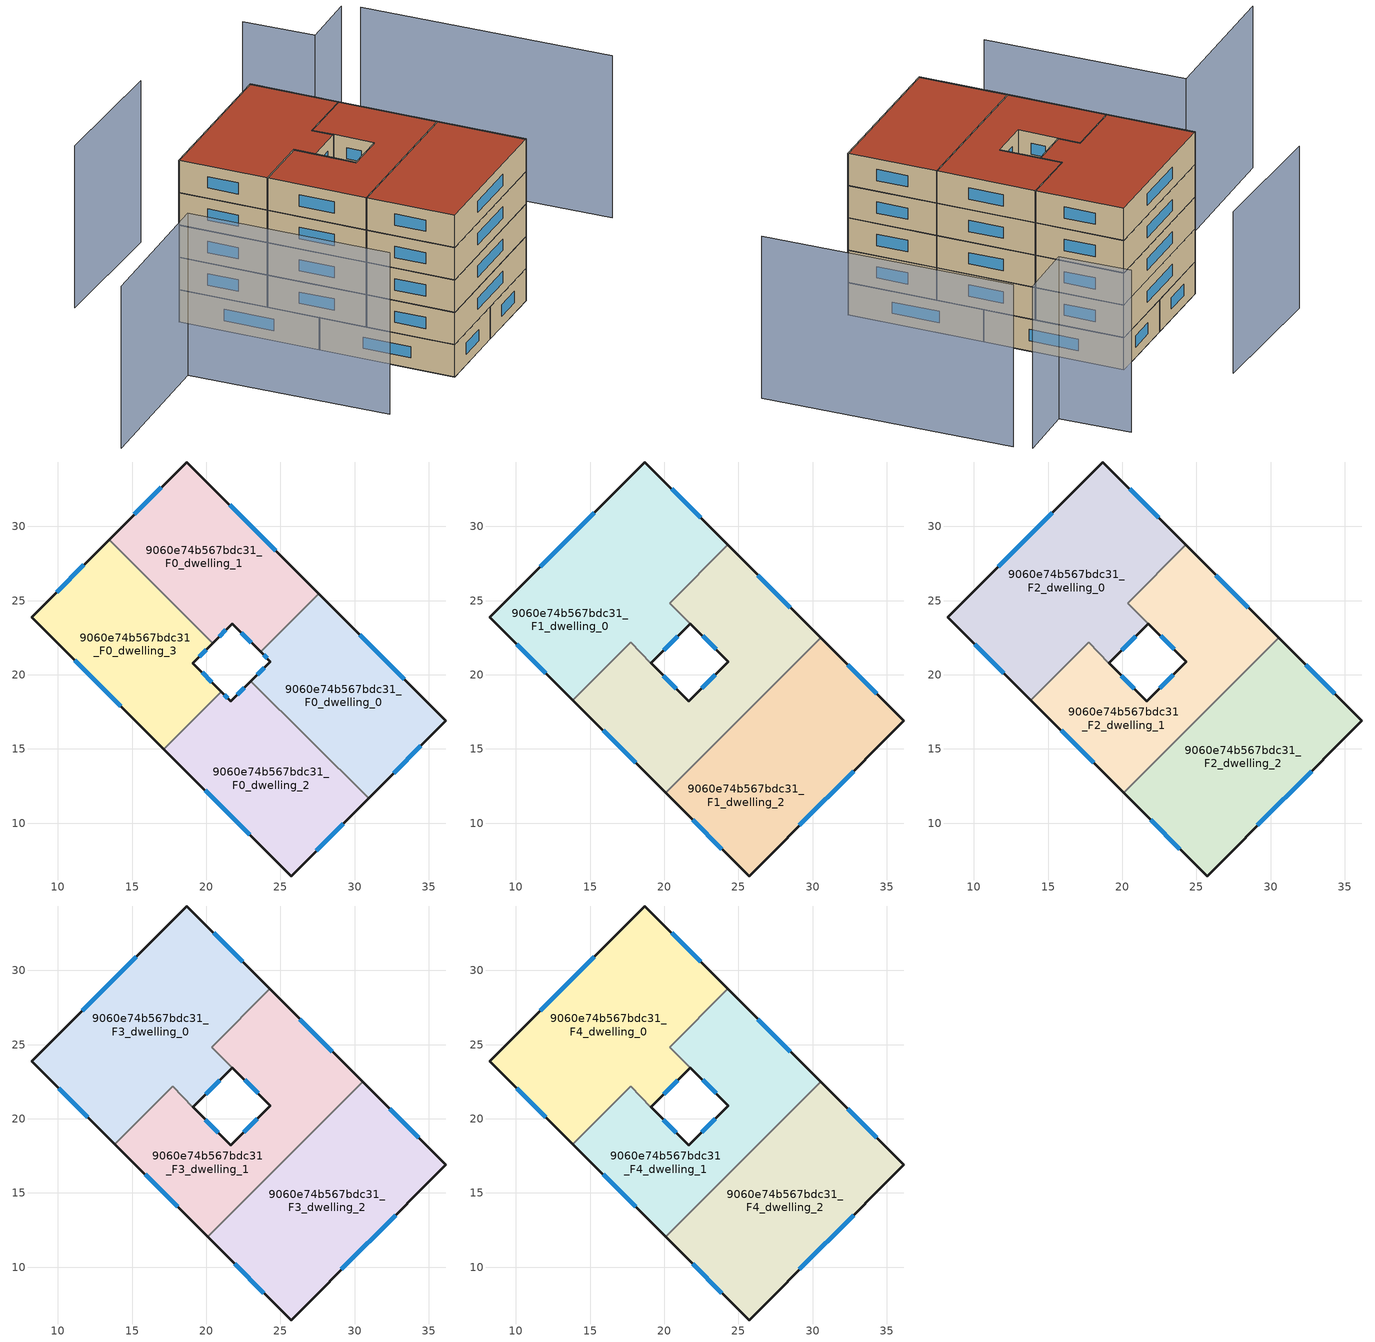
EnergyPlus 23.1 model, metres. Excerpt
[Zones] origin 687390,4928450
9060e74b567bdc31_F0_dwelling_0
 floor ground (EU_floor_Construction): 30.94,11.67 36.16,16.9 27.57,25.47 23.66,21.55 24.33,20.88 23.02,19.57 z0
 wall outside (EU_wall_Construction): 23.02,19.57 24.33,20.88 23.66,21.55 / 27.57,25.47 36.16,16.9 30.94,11.67 z0:3
 wall to 9060e74b567bdc31_F0_dwelling_1 (EU_wall_Construction): 23.66,21.55 27.57,25.47 z0:3
 wall to 9060e74b567bdc31_F0_dwelling_2 (EU_wall_Construction): 30.94,11.67 23.02,19.57 z0:3
 window (EU_Window_Construction): 23.44,20 23.9,20.46 / 24.11,21.1 23.88,21.33 / 30.36,22.69 33.36,19.69 / 34.46,15.2 32.64,13.37 z0.98:2.02
9060e74b567bdc31_F0_dwelling_1
 floor ground (EU_floor_Construction): 23.66,21.55 27.57,25.47 18.68,34.34 13.45,29.11 20.45,22.13 21.76,23.45 z0
 wall outside (EU_wall_Construction): 13.45,29.11 18.68,34.34 27.57,25.47 / 23.66,21.55 21.76,23.45 20.45,22.13 z0:3
 wall to 9060e74b567bdc31_F0_dwelling_3 (EU_wall_Construction): 20.45,22.13 13.45,29.11 z0:3
 window (EU_Window_Construction): 21.33,23.03 20.87,22.56 / 15.15,30.81 16.98,32.64 / 21.57,31.46 24.68,28.36 / 23.04,22.17 22.38,22.84 z0.98:2.02
9060e74b567bdc31_F0_dwelling_2
 floor ground (EU_floor_Construction): 25.72,6.43 30.94,11.67 23.02,19.57 21.65,18.2 20.99,18.87 17.13,14.99 z0
 wall outside (EU_wall_Construction): 30.94,11.67 25.72,6.43 17.13,14.99 / 20.99,18.87 21.65,18.2 23.02,19.57 z0:3
 wall to 9060e74b567bdc31_F0_dwelling_3 (EU_wall_Construction): 17.13,14.99 20.99,18.87 z0:3
 window (EU_Window_Construction): 29.24,9.97 27.41,8.14 / 22.92,9.22 19.92,12.21 / 21.21,18.65 21.43,18.42 / 22.09,18.65 22.57,19.13 z0.98:2.02
9060e74b567bdc31_F0_dwelling_3
 floor ground (EU_floor_Construction): 17.13,14.99 20.99,18.87 19.11,20.78 20.45,22.13 13.45,29.11 8.23,23.87 z0
 wall outside (EU_wall_Construction): 17.13,14.99 8.23,23.87 13.45,29.11 / 20.45,22.13 19.11,20.78 20.99,18.87 z0:3
 window (EU_Window_Construction): 14.24,17.88 11.12,20.99 / 9.93,25.58 11.75,27.41 / 20.01,21.7 19.54,21.22 / 19.72,20.16 20.38,19.49 z0.98:2.02
9060e74b567bdc31_F1_dwelling_0
 floor to 9060e74b567bdc31_F0_dwelling_1 (EU_floor_Construction): 21.76,23.45 20.38,24.83 24.28,28.75 18.68,34.34 13.45,29.11 20.45,22.14 z3
 floor to 9060e74b567bdc31_F0_dwelling_3 (EU_floor_Construction): 19.11,20.78 20.45,22.14 13.45,29.11 8.23,23.87 13.84,18.28 17.73,22.18 z3
 wall outside (EU_wall_Construction): 13.84,18.28 8.23,23.87 18.68,34.34 24.28,28.75 / 21.76,23.45 19.11,20.78 z3:6
 wall to 9060e74b567bdc31_F1_dwelling_1 (EU_wall_Construction): 24.28,28.75 20.38,24.83 21.76,23.45 / 19.11,20.78 17.73,22.18 13.84,18.28 z3:6
 window (EU_Window_Construction): 12.01,20.1 10.05,22.05 / 11.63,27.28 15.28,30.94 / 20.5,32.53 22.46,30.57 / 20.9,22.59 19.97,21.65 z3.98:5.02
9060e74b567bdc31_F1_dwelling_1
 floor to 9060e74b567bdc31_F0_dwelling_0 (EU_floor_Construction): 25.33,17.27 30.55,22.5 27.57,25.47 23.66,21.55 24.33,20.88 23.02,19.57 z3
 floor to 9060e74b567bdc31_F0_dwelling_1 (EU_floor_Construction): 23.66,21.55 27.57,25.47 24.28,28.75 20.38,24.83 z3
 floor to 9060e74b567bdc31_F0_dwelling_2 (EU_floor_Construction): 20.1,12.03 25.33,17.27 23.02,19.57 21.65,18.2 20.99,18.87 17.13,14.99 z3
 floor to 9060e74b567bdc31_F0_dwelling_3 (EU_floor_Construction): 17.13,14.99 20.99,18.87 17.73,22.18 13.84,18.28 z3
 wall outside (EU_wall_Construction): 24.28,28.75 30.55,22.5 / 20.1,12.03 13.84,18.28 / 19.11,20.78 21.65,18.2 24.33,20.88 21.76,23.45 z3:6
 wall to 9060e74b567bdc31_F1_dwelling_2 (EU_wall_Construction): 30.55,22.5 20.1,12.03 z3:6
 window (EU_Window_Construction): 22.52,19.08 23.45,20.01 / 26.32,26.72 28.51,24.53 / 18.07,14.06 15.88,16.25 / 23.49,21.72 22.59,22.62 / 19.93,19.95 20.82,19.04 z3.98:5.02
9060e74b567bdc31_F1_dwelling_2
 floor to 9060e74b567bdc31_F0_dwelling_0 (EU_floor_Construction): 30.94,11.67 36.16,16.9 30.55,22.5 25.33,17.27 z3
 floor to 9060e74b567bdc31_F0_dwelling_2 (EU_floor_Construction): 25.72,6.43 30.94,11.67 25.33,17.27 20.1,12.03 z3
 wall outside (EU_wall_Construction): 30.55,22.5 36.16,16.9 25.72,6.43 20.1,12.03 z3:6
 window (EU_Window_Construction): 32.37,20.68 34.33,18.72 / 32.76,13.5 29.11,9.84 / 23.89,8.25 21.93,10.21 z3.98:5.02
9060e74b567bdc31_F2_dwelling_0
 floor to 9060e74b567bdc31_F1_dwelling_0 (EU_floor_Construction): 19.11,20.78 21.76,23.45 20.38,24.83 24.28,28.75 18.68,34.34 8.23,23.87 13.84,18.28 17.73,22.18 z6
 wall outside (EU_wall_Construction): 13.84,18.28 8.23,23.87 18.68,34.34 24.28,28.75 / 21.76,23.45 19.11,20.78 z6:9
 wall to 9060e74b567bdc31_F2_dwelling_1 (EU_wall_Construction): 24.28,28.75 20.38,24.83 21.76,23.45 / 19.11,20.78 17.73,22.18 13.84,18.28 z6:9
 window (EU_Window_Construction): 12.01,20.1 10.05,22.05 / 11.63,27.28 15.28,30.94 / 20.5,32.53 22.46,30.57 / 20.9,22.59 19.97,21.65 z6.98:8.02
9060e74b567bdc31_F2_dwelling_1
 floor to 9060e74b567bdc31_F1_dwelling_1 (EU_floor_Construction): 20.1,12.03 30.55,22.5 24.28,28.75 20.38,24.83 24.33,20.88 21.65,18.2 17.73,22.18 13.84,18.28 z6
 wall outside (EU_wall_Construction): 24.28,28.75 30.55,22.5 / 20.1,12.03 13.84,18.28 / 19.11,20.78 21.65,18.2 24.33,20.88 21.76,23.45 z6:9
 wall to 9060e74b567bdc31_F2_dwelling_2 (EU_wall_Construction): 30.55,22.5 20.1,12.03 z6:9
 window (EU_Window_Construction): 22.52,19.08 23.45,20.01 / 26.32,26.72 28.51,24.53 / 18.07,14.06 15.88,16.25 / 23.49,21.72 22.59,22.62 / 19.93,19.95 20.82,19.04 z6.98:8.02
9060e74b567bdc31_F2_dwelling_2
 floor to 9060e74b567bdc31_F1_dwelling_2 (EU_floor_Construction): 25.72,6.43 36.16,16.9 30.55,22.5 20.1,12.03 z6
 wall outside (EU_wall_Construction): 30.55,22.5 36.16,16.9 25.72,6.43 20.1,12.03 z6:9
 window (EU_Window_Construction): 32.37,20.68 34.33,18.72 / 32.76,13.5 29.11,9.84 / 23.89,8.25 21.93,10.21 z6.98:8.02
9060e74b567bdc31_F3_dwelling_0
 floor to 9060e74b567bdc31_F2_dwelling_0 (EU_floor_Construction): 19.11,20.78 21.76,23.45 20.38,24.83 24.28,28.75 18.68,34.34 8.23,23.87 13.84,18.28 17.73,22.18 z9
 wall outside (EU_wall_Construction): 13.84,18.28 8.23,23.87 18.68,34.34 24.28,28.75 / 21.76,23.45 19.11,20.78 z9:12
 wall to 9060e74b567bdc31_F3_dwelling_1 (EU_wall_Construction): 24.28,28.75 20.38,24.83 21.76,23.45 / 19.11,20.78 17.73,22.18 13.84,18.28 z9:12
 window (EU_Window_Construction): 12.01,20.1 10.05,22.05 / 11.63,27.28 15.28,30.94 / 20.5,32.53 22.46,30.57 / 20.9,22.59 19.97,21.65 z9.98:11.02
9060e74b567bdc31_F3_dwelling_1
 floor to 9060e74b567bdc31_F2_dwelling_1 (EU_floor_Construction): 20.1,12.03 30.55,22.5 24.28,28.75 20.38,24.83 24.33,20.88 21.65,18.2 17.73,22.18 13.84,18.28 z9
 wall outside (EU_wall_Construction): 24.28,28.75 30.55,22.5 / 20.1,12.03 13.84,18.28 / 19.11,20.78 21.65,18.2 24.33,20.88 21.76,23.45 z9:12
 wall to 9060e74b567bdc31_F3_dwelling_2 (EU_wall_Construction): 30.55,22.5 20.1,12.03 z9:12
 window (EU_Window_Construction): 22.52,19.08 23.45,20.01 / 26.32,26.72 28.51,24.53 / 18.07,14.06 15.88,16.25 / 23.49,21.72 22.59,22.62 / 19.93,19.95 20.82,19.04 z9.98:11.02
9060e74b567bdc31_F3_dwelling_2
 floor to 9060e74b567bdc31_F2_dwelling_2 (EU_floor_Construction): 25.72,6.43 36.16,16.9 30.55,22.5 20.1,12.03 z9
 wall outside (EU_wall_Construction): 30.55,22.5 36.16,16.9 25.72,6.43 20.1,12.03 z9:12
 window (EU_Window_Construction): 32.37,20.68 34.33,18.72 / 32.76,13.5 29.11,9.84 / 23.89,8.25 21.93,10.21 z9.98:11.02
9060e74b567bdc31_F4_dwelling_0
 floor to 9060e74b567bdc31_F3_dwelling_0 (EU_floor_Construction): 19.11,20.78 21.76,23.45 20.38,24.83 24.28,28.75 18.68,34.34 8.23,23.87 13.84,18.28 17.73,22.18 z12
 wall outside (EU_wall_Construction): 13.84,18.28 8.23,23.87 18.68,34.34 24.28,28.75 / 21.76,23.45 19.11,20.78 z12:15
 wall to 9060e74b567bdc31_F4_dwelling_1 (EU_wall_Construction): 24.28,28.75 20.38,24.83 21.76,23.45 / 19.11,20.78 17.73,22.18 13.84,18.28 z12:15
 window (EU_Window_Construction): 12.01,20.1 10.05,22.05 / 11.63,27.28 15.28,30.94 / 20.5,32.53 22.46,30.57 / 20.9,22.59 19.97,21.65 z12.98:14.02
 roof outside (EU_roof_Construction): 24.28,28.75 20.38,24.83 21.76,23.45 19.11,20.78 17.73,22.18 13.84,18.28 8.23,23.87 18.68,34.34 z15
9060e74b567bdc31_F4_dwelling_1
 floor to 9060e74b567bdc31_F3_dwelling_1 (EU_floor_Construction): 20.1,12.03 30.55,22.5 24.28,28.75 20.38,24.83 24.33,20.88 21.65,18.2 17.73,22.18 13.84,18.28 z12
 wall outside (EU_wall_Construction): 24.28,28.75 30.55,22.5 / 20.1,12.03 13.84,18.28 / 19.11,20.78 21.65,18.2 24.33,20.88 21.76,23.45 z12:15
 wall to 9060e74b567bdc31_F4_dwelling_2 (EU_wall_Construction): 30.55,22.5 20.1,12.03 z12:15
 window (EU_Window_Construction): 22.52,19.08 23.45,20.01 / 26.32,26.72 28.51,24.53 / 18.07,14.06 15.88,16.25 / 23.49,21.72 22.59,22.62 / 19.93,19.95 20.82,19.04 z12.98:14.02
 roof outside (EU_roof_Construction): 30.55,22.5 20.1,12.03 13.84,18.28 17.73,22.18 21.65,18.2 24.33,20.88 20.38,24.83 24.28,28.75 z15
9060e74b567bdc31_F4_dwelling_2
 floor to 9060e74b567bdc31_F3_dwelling_2 (EU_floor_Construction): 25.72,6.43 36.16,16.9 30.55,22.5 20.1,12.03 z12
 wall outside (EU_wall_Construction): 30.55,22.5 36.16,16.9 25.72,6.43 20.1,12.03 z12:15
 window (EU_Window_Construction): 32.37,20.68 34.33,18.72 / 32.76,13.5 29.11,9.84 / 23.89,8.25 21.93,10.21 z12.98:14.02
 roof outside (EU_roof_Construction): 36.16,16.9 25.72,6.43 20.1,12.03 30.55,22.5 z15
shading: -4.37,4.83 5.46,14.86 / 5.46,14.86 18.32,2.27 / 10.53,38.19 1.23,29.41 / 48.18,28.05 32.13,43.63 / 30.74,44.44 26.82,40.37 / 26.82,40.37 22.18,44.83 z0:15
[Building]
EU S2 Campaign: North Axis=0; Terrain=City; Solar Distribution=FullExterior
[Site:Location]
Bologna: Latitude=44.5; Longitude=11.25; Time Zone=1; Elevation=37
[SizingPeriod:WeatherFileDays]
AnnualSizingPeriod: Begin Month=1; Begin Day of Month=1; End Month=12; End Day of Month=31; Day of Week for Start Day=Monday; Use Weather File Daylight Saving Period=No; Use Weather File Rain and Snow Indicators=No
[MATERIAL]
EU_InternalMass_Material: Roughness=MediumRough; Thickness=0.1; Conductivity=1; Density=1800; Specific Heat=900; Thermal Absorptance=0.9; Solar Absorptance=0.7; Visible Absorptance=0.7
[MATERIAL:NOMASS] Roughness=MediumRough; Thermal Absorptance=0.9; Solar Absorptance=0.7; Visible Absorptance=0.7
Name | Thermal Resistance
EU_wall_NoMass | 0.905828
EU_roof_NoMass | 0.37593
EU_floor_NoMass | 0.67114
[WINDOWMATERIAL:SIMPLEGLAZINGSYSTEM]
EU_Window_SimpleGlazing: UFactor=4.52486; Solar Heat Gain Coefficient=0.85; Visible Transmittance=0.85
[CONSTRUCTION]
EU_wall_Construction: EU_wall_NoMass
EU_roof_Construction: EU_roof_NoMass
EU_floor_Construction: EU_floor_NoMass
EU_InternalMass_Construction: EU_InternalMass_Material
EU_Window_Construction: EU_Window_SimpleGlazing
[ZONE] Type=1; Multiplier=1; Ceiling Height=autocalculate; Floor Area=autocalculate; Part of Total Floor Area=Yes
Name | Volume
9060e74b567bdc31_F0_dwelling_0 | 263.648
9060e74b567bdc31_F1_dwelling_0 | 373.563
9060e74b567bdc31_F2_dwelling_0; 9060e74b567bdc31_F3_dwelling_0; 9060e74b567bdc31_F4_dwelling_0 | 373.567
9060e74b567bdc31_F0_dwelling_1 | 263.641
9060e74b567bdc31_F1_dwelling_1 | 329.476
9060e74b567bdc31_F2_dwelling_1; 9060e74b567bdc31_F3_dwelling_1; 9060e74b567bdc31_F4_dwelling_1 | 329.492
9060e74b567bdc31_F0_dwelling_2 | 263.64
9060e74b567bdc31_F1_dwelling_2 | 351.514
9060e74b567bdc31_F2_dwelling_2; 9060e74b567bdc31_F3_dwelling_2; 9060e74b567bdc31_F4_dwelling_2 | 351.518
9060e74b567bdc31_F0_dwelling_3 | 263.639
[INTERNALMASS] Construction=EU_InternalMass_Construction
Name | Zone or ZoneList | Surface Area
9060e74b567bdc31_F0_dwelling_0_EU_InternalMass | 9060e74b567bdc31_F0_dwelling_0 | 87.8829
9060e74b567bdc31_F0_dwelling_1_EU_InternalMass | 9060e74b567bdc31_F0_dwelling_1 | 87.8807
9060e74b567bdc31_F0_dwelling_2_EU_InternalMass | 9060e74b567bdc31_F0_dwelling_2 | 87.88
9060e74b567bdc31_F0_dwelling_3_EU_InternalMass | 9060e74b567bdc31_F0_dwelling_3 | 87.8795
9060e74b567bdc31_F1_dwelling_0_EU_InternalMass | 9060e74b567bdc31_F1_dwelling_0 | 124.523
9060e74b567bdc31_F1_dwelling_1_EU_InternalMass | 9060e74b567bdc31_F1_dwelling_1 | 109.828
9060e74b567bdc31_F1_dwelling_2_EU_InternalMass | 9060e74b567bdc31_F1_dwelling_2 | 117.173
9060e74b567bdc31_F2_dwelling_0_EU_InternalMass | 9060e74b567bdc31_F2_dwelling_0 | 124.523
9060e74b567bdc31_F2_dwelling_1_EU_InternalMass | 9060e74b567bdc31_F2_dwelling_1 | 109.828
9060e74b567bdc31_F2_dwelling_2_EU_InternalMass | 9060e74b567bdc31_F2_dwelling_2 | 117.173
9060e74b567bdc31_F3_dwelling_0_EU_InternalMass | 9060e74b567bdc31_F3_dwelling_0 | 124.523
9060e74b567bdc31_F3_dwelling_1_EU_InternalMass | 9060e74b567bdc31_F3_dwelling_1 | 109.828
9060e74b567bdc31_F3_dwelling_2_EU_InternalMass | 9060e74b567bdc31_F3_dwelling_2 | 117.173
9060e74b567bdc31_F4_dwelling_0_EU_InternalMass | 9060e74b567bdc31_F4_dwelling_0 | 124.523
9060e74b567bdc31_F4_dwelling_1_EU_InternalMass | 9060e74b567bdc31_F4_dwelling_1 | 109.828
9060e74b567bdc31_F4_dwelling_2_EU_InternalMass | 9060e74b567bdc31_F4_dwelling_2 | 117.173
[OTHEREQUIPMENT] Fuel Type=Electricity; Design Level Calculation Method=Watts/Area; Power per Zone Floor Area=1; Fraction Latent=0; Fraction Radiant=0; Fraction Lost=0; Carbon Dioxide Generation Rate=0; EndUse Subcategory=EU_Step8_InternalGains
Name | Zone or ZoneList or Space or SpaceList | Schedule
EU_Step8_InternalGain_9060e74b567bdc31_F0_dwelling_0_f000 | 9060e74b567bdc31_F0_dwelling_0 | EU_Step8_GainSchedule_9060e74b567bdc31_F0_dwelling_0_f000
EU_Step8_InternalGain_9060e74b567bdc31_F0_dwelling_1_f000 | 9060e74b567bdc31_F0_dwelling_1 | EU_Step8_GainSchedule_9060e74b567bdc31_F0_dwelling_1_f000
EU_Step8_InternalGain_9060e74b567bdc31_F0_dwelling_2_f000 | 9060e74b567bdc31_F0_dwelling_2 | EU_Step8_GainSchedule_9060e74b567bdc31_F0_dwelling_2_f000
EU_Step8_InternalGain_9060e74b567bdc31_F0_dwelling_3_f000 | 9060e74b567bdc31_F0_dwelling_3 | EU_Step8_GainSchedule_9060e74b567bdc31_F0_dwelling_3_f000
EU_Step8_InternalGain_9060e74b567bdc31_F1_dwelling_0_f000 | 9060e74b567bdc31_F1_dwelling_0 | EU_Step8_GainSchedule_9060e74b567bdc31_F1_dwelling_0_f000
EU_Step8_InternalGain_9060e74b567bdc31_F1_dwelling_1_f000 | 9060e74b567bdc31_F1_dwelling_1 | EU_Step8_GainSchedule_9060e74b567bdc31_F1_dwelling_1_f000
EU_Step8_InternalGain_9060e74b567bdc31_F1_dwelling_2_f000 | 9060e74b567bdc31_F1_dwelling_2 | EU_Step8_GainSchedule_9060e74b567bdc31_F1_dwelling_2_f000
EU_Step8_InternalGain_9060e74b567bdc31_F2_dwelling_0_f000 | 9060e74b567bdc31_F2_dwelling_0 | EU_Step8_GainSchedule_9060e74b567bdc31_F2_dwelling_0_f000
EU_Step8_InternalGain_9060e74b567bdc31_F2_dwelling_1_f000 | 9060e74b567bdc31_F2_dwelling_1 | EU_Step8_GainSchedule_9060e74b567bdc31_F2_dwelling_1_f000
EU_Step8_InternalGain_9060e74b567bdc31_F2_dwelling_2_f000 | 9060e74b567bdc31_F2_dwelling_2 | EU_Step8_GainSchedule_9060e74b567bdc31_F2_dwelling_2_f000
EU_Step8_InternalGain_9060e74b567bdc31_F3_dwelling_0_f000 | 9060e74b567bdc31_F3_dwelling_0 | EU_Step8_GainSchedule_9060e74b567bdc31_F3_dwelling_0_f000
EU_Step8_InternalGain_9060e74b567bdc31_F3_dwelling_1_f000 | 9060e74b567bdc31_F3_dwelling_1 | EU_Step8_GainSchedule_9060e74b567bdc31_F3_dwelling_1_f000
EU_Step8_InternalGain_9060e74b567bdc31_F3_dwelling_2_f000 | 9060e74b567bdc31_F3_dwelling_2 | EU_Step8_GainSchedule_9060e74b567bdc31_F3_dwelling_2_f000
EU_Step8_InternalGain_9060e74b567bdc31_F4_dwelling_0_f000 | 9060e74b567bdc31_F4_dwelling_0 | EU_Step8_GainSchedule_9060e74b567bdc31_F4_dwelling_0_f000
EU_Step8_InternalGain_9060e74b567bdc31_F4_dwelling_1_f000 | 9060e74b567bdc31_F4_dwelling_1 | EU_Step8_GainSchedule_9060e74b567bdc31_F4_dwelling_1_f000
EU_Step8_InternalGain_9060e74b567bdc31_F4_dwelling_2_f000 | 9060e74b567bdc31_F4_dwelling_2 | EU_Step8_GainSchedule_9060e74b567bdc31_F4_dwelling_2_f000
[ZONEVENTILATION:DESIGNFLOWRATE] Schedule=EU_AlwaysOn; Design Flow Rate Calculation Method=AirChanges/Hour; Air Changes per Hour=0.73129; Ventilation Type=Natural; Fan Pressure Rise=0; Fan Total Efficiency=1; Constant Term Coefficient=1; Temperature Term Coefficient=0; Velocity Term Coefficient=0; Velocity Squared Term Coefficient=0; Minimum Indoor Temperature=-100; Maximum Indoor Temperature=100; Delta Temperature=-100; Minimum Outdoor Temperature=-100; Maximum Outdoor Temperature=100; Maximum Wind Speed=40
Name | Zone or ZoneList or Space or SpaceList
EU_ConstantAir_9060e74b567bdc31_F0_dwelling_0 | 9060e74b567bdc31_F0_dwelling_0
EU_ConstantAir_9060e74b567bdc31_F0_dwelling_1 | 9060e74b567bdc31_F0_dwelling_1
EU_ConstantAir_9060e74b567bdc31_F0_dwelling_2 | 9060e74b567bdc31_F0_dwelling_2
EU_ConstantAir_9060e74b567bdc31_F0_dwelling_3 | 9060e74b567bdc31_F0_dwelling_3
EU_ConstantAir_9060e74b567bdc31_F1_dwelling_0 | 9060e74b567bdc31_F1_dwelling_0
EU_ConstantAir_9060e74b567bdc31_F1_dwelling_1 | 9060e74b567bdc31_F1_dwelling_1
EU_ConstantAir_9060e74b567bdc31_F1_dwelling_2 | 9060e74b567bdc31_F1_dwelling_2
EU_ConstantAir_9060e74b567bdc31_F2_dwelling_0 | 9060e74b567bdc31_F2_dwelling_0
EU_ConstantAir_9060e74b567bdc31_F2_dwelling_1 | 9060e74b567bdc31_F2_dwelling_1
EU_ConstantAir_9060e74b567bdc31_F2_dwelling_2 | 9060e74b567bdc31_F2_dwelling_2
EU_ConstantAir_9060e74b567bdc31_F3_dwelling_0 | 9060e74b567bdc31_F3_dwelling_0
EU_ConstantAir_9060e74b567bdc31_F3_dwelling_1 | 9060e74b567bdc31_F3_dwelling_1
EU_ConstantAir_9060e74b567bdc31_F3_dwelling_2 | 9060e74b567bdc31_F3_dwelling_2
EU_ConstantAir_9060e74b567bdc31_F4_dwelling_0 | 9060e74b567bdc31_F4_dwelling_0
EU_ConstantAir_9060e74b567bdc31_F4_dwelling_1 | 9060e74b567bdc31_F4_dwelling_1
EU_ConstantAir_9060e74b567bdc31_F4_dwelling_2 | 9060e74b567bdc31_F4_dwelling_2
[HVACTEMPLATE:THERMOSTAT] Constant Heating Setpoint=20; Constant Cooling Setpoint=50
EU_HeatOnly_9060e74b567bdc31_F0_dwelling_0; EU_HeatOnly_9060e74b567bdc31_F0_dwelling_1; EU_HeatOnly_9060e74b567bdc31_F0_dwelling_2; EU_HeatOnly_9060e74b567bdc31_F0_dwelling_3; EU_HeatOnly_9060e74b567bdc31_F1_dwelling_0; EU_HeatOnly_9060e74b567bdc31_F1_dwelling_1; EU_HeatOnly_9060e74b567bdc31_F1_dwelling_2; EU_HeatOnly_9060e74b567bdc31_F2_dwelling_0; EU_HeatOnly_9060e74b567bdc31_F2_dwelling_1; EU_HeatOnly_9060e74b567bdc31_F2_dwelling_2; EU_HeatOnly_9060e74b567bdc31_F3_dwelling_0; EU_HeatOnly_9060e74b567bdc31_F3_dwelling_1; EU_HeatOnly_9060e74b567bdc31_F3_dwelling_2; EU_HeatOnly_9060e74b567bdc31_F4_dwelling_0; EU_HeatOnly_9060e74b567bdc31_F4_dwelling_1; EU_HeatOnly_9060e74b567bdc31_F4_dwelling_2
[HVACTEMPLATE:ZONE:IDEALLOADSAIRSYSTEM] System Availability Schedule=EU_AlwaysOn; Maximum Heating Supply Air Temperature=50; Minimum Cooling Supply Air Temperature=13; Maximum Heating Supply Air Humidity Ratio=0.0156; Minimum Cooling Supply Air Humidity Ratio=0.0077; Heating Limit=NoLimit; Cooling Limit=NoLimit; Heating Availability Schedule=EU_AlwaysOn; Cooling Availability Schedule=EU_CoolingOff; Dehumidification Control Type=ConstantSensibleHeatRatio; Cooling Sensible Heat Ratio=0.7; Dehumidification Setpoint=60; Humidification Control Type=None; Humidification Setpoint=30; Outdoor Air Method=None; Outdoor Air Flow Rate per Person=0.00944; Outdoor Air Flow Rate per Zone Floor Area=0; Outdoor Air Flow Rate per Zone=0; Demand Controlled Ventilation Type=None; Outdoor Air Economizer Type=NoEconomizer; Heat Recovery Type=None; Sensible Heat Recovery Effectiveness=0.7; Latent Heat Recovery Effectiveness=0.65
Name | Template Thermostat
9060e74b567bdc31_F0_dwelling_0 | EU_HeatOnly_9060e74b567bdc31_F0_dwelling_0
9060e74b567bdc31_F0_dwelling_1 | EU_HeatOnly_9060e74b567bdc31_F0_dwelling_1
9060e74b567bdc31_F0_dwelling_2 | EU_HeatOnly_9060e74b567bdc31_F0_dwelling_2
9060e74b567bdc31_F0_dwelling_3 | EU_HeatOnly_9060e74b567bdc31_F0_dwelling_3
9060e74b567bdc31_F1_dwelling_0 | EU_HeatOnly_9060e74b567bdc31_F1_dwelling_0
9060e74b567bdc31_F1_dwelling_1 | EU_HeatOnly_9060e74b567bdc31_F1_dwelling_1
9060e74b567bdc31_F1_dwelling_2 | EU_HeatOnly_9060e74b567bdc31_F1_dwelling_2
9060e74b567bdc31_F2_dwelling_0 | EU_HeatOnly_9060e74b567bdc31_F2_dwelling_0
9060e74b567bdc31_F2_dwelling_1 | EU_HeatOnly_9060e74b567bdc31_F2_dwelling_1
9060e74b567bdc31_F2_dwelling_2 | EU_HeatOnly_9060e74b567bdc31_F2_dwelling_2
9060e74b567bdc31_F3_dwelling_0 | EU_HeatOnly_9060e74b567bdc31_F3_dwelling_0
9060e74b567bdc31_F3_dwelling_1 | EU_HeatOnly_9060e74b567bdc31_F3_dwelling_1
9060e74b567bdc31_F3_dwelling_2 | EU_HeatOnly_9060e74b567bdc31_F3_dwelling_2
9060e74b567bdc31_F4_dwelling_0 | EU_HeatOnly_9060e74b567bdc31_F4_dwelling_0
9060e74b567bdc31_F4_dwelling_1 | EU_HeatOnly_9060e74b567bdc31_F4_dwelling_1
9060e74b567bdc31_F4_dwelling_2 | EU_HeatOnly_9060e74b567bdc31_F4_dwelling_2
[SIZING:ZONE] Zone Cooling Design Supply Air Temperature Input Method=SupplyAirTemperature; Zone Cooling Design Supply Air Temperature=13; Zone Heating Design Supply Air Temperature Input Method=SupplyAirTemperature; Zone Heating Design Supply Air Temperature=50; Zone Cooling Design Supply Air Humidity Ratio=0.008; Zone Heating Design Supply Air Humidity Ratio=0.008; Cooling Design Air Flow Method=DesignDay; Cooling Design Air Flow Rate=0; Cooling Minimum Air Flow per Zone Floor Area=0.000762; Cooling Minimum Air Flow=0; Cooling Minimum Air Flow Fraction=0.2; Heating Design Air Flow Method=DesignDay; Heating Design Air Flow Rate=0; Heating Maximum Air Flow per Zone Floor Area=0.002032; Heating Maximum Air Flow=0.141576; Heating Maximum Air Flow Fraction=0.3; Account for Dedicated Outdoor Air System=No; Dedicated Outdoor Air System Control Strategy=NeutralSupplyAir; Dedicated Outdoor Air Low Setpoint Temperature for Design=autosize; Dedicated Outdoor Air High Setpoint Temperature for Design=autosize; Zone Load Sizing Method=Sensible Load Only No Latent Load; Zone Latent Cooling Design Supply Air Humidity Ratio Input Method=HumidityRatioDifference; Zone Cooling Design Supply Air Humidity Ratio Difference=0.005; Zone Latent Heating Design Supply Air Humidity Ratio Input Method=HumidityRatioDifference; Zone Humidification Design Supply Air Humidity Ratio Difference=0.005
9060e74b567bdc31_F0_dwelling_0; 9060e74b567bdc31_F0_dwelling_1; 9060e74b567bdc31_F0_dwelling_2; 9060e74b567bdc31_F0_dwelling_3; 9060e74b567bdc31_F1_dwelling_0; 9060e74b567bdc31_F1_dwelling_1; 9060e74b567bdc31_F1_dwelling_2; 9060e74b567bdc31_F2_dwelling_0; 9060e74b567bdc31_F2_dwelling_1; 9060e74b567bdc31_F2_dwelling_2; 9060e74b567bdc31_F3_dwelling_0; 9060e74b567bdc31_F3_dwelling_1; 9060e74b567bdc31_F3_dwelling_2; 9060e74b567bdc31_F4_dwelling_0; 9060e74b567bdc31_F4_dwelling_1; 9060e74b567bdc31_F4_dwelling_2
[SCHEDULE:CONSTANT]
Name | Hourly Value
EU_AlwaysOn | 1
EU_CoolingOff | 0
[SCHEDULE:FILE] Column Number=1; Rows to Skip at Top=0; Number of Hours of Data=8760; Column Separator=Comma; Interpolate to Timestep=No; Minutes per Item=60; Adjust Schedule for Daylight Savings=Yes
Name | File
EU_Step8_GainSchedule_9060e74b567bdc31_F0_dwelling_0_f000 | ../../schedules/9060e74b567bdc31/9060e74b567bdc31_F0_dwelling_0_f000_gain.csv
EU_Step8_GainSchedule_9060e74b567bdc31_F0_dwelling_1_f000 | ../../schedules/9060e74b567bdc31/9060e74b567bdc31_F0_dwelling_1_f000_gain.csv
EU_Step8_GainSchedule_9060e74b567bdc31_F0_dwelling_2_f000 | ../../schedules/9060e74b567bdc31/9060e74b567bdc31_F0_dwelling_2_f000_gain.csv
EU_Step8_GainSchedule_9060e74b567bdc31_F0_dwelling_3_f000 | ../../schedules/9060e74b567bdc31/9060e74b567bdc31_F0_dwelling_3_f000_gain.csv
EU_Step8_GainSchedule_9060e74b567bdc31_F1_dwelling_0_f000 | ../../schedules/9060e74b567bdc31/9060e74b567bdc31_F1_dwelling_0_f000_gain.csv
EU_Step8_GainSchedule_9060e74b567bdc31_F1_dwelling_1_f000 | ../../schedules/9060e74b567bdc31/9060e74b567bdc31_F1_dwelling_1_f000_gain.csv
EU_Step8_GainSchedule_9060e74b567bdc31_F1_dwelling_2_f000 | ../../schedules/9060e74b567bdc31/9060e74b567bdc31_F1_dwelling_2_f000_gain.csv
EU_Step8_GainSchedule_9060e74b567bdc31_F2_dwelling_0_f000 | ../../schedules/9060e74b567bdc31/9060e74b567bdc31_F2_dwelling_0_f000_gain.csv
EU_Step8_GainSchedule_9060e74b567bdc31_F2_dwelling_1_f000 | ../../schedules/9060e74b567bdc31/9060e74b567bdc31_F2_dwelling_1_f000_gain.csv
EU_Step8_GainSchedule_9060e74b567bdc31_F2_dwelling_2_f000 | ../../schedules/9060e74b567bdc31/9060e74b567bdc31_F2_dwelling_2_f000_gain.csv
EU_Step8_GainSchedule_9060e74b567bdc31_F3_dwelling_0_f000 | ../../schedules/9060e74b567bdc31/9060e74b567bdc31_F3_dwelling_0_f000_gain.csv
EU_Step8_GainSchedule_9060e74b567bdc31_F3_dwelling_1_f000 | ../../schedules/9060e74b567bdc31/9060e74b567bdc31_F3_dwelling_1_f000_gain.csv
EU_Step8_GainSchedule_9060e74b567bdc31_F3_dwelling_2_f000 | ../../schedules/9060e74b567bdc31/9060e74b567bdc31_F3_dwelling_2_f000_gain.csv
EU_Step8_GainSchedule_9060e74b567bdc31_F4_dwelling_0_f000 | ../../schedules/9060e74b567bdc31/9060e74b567bdc31_F4_dwelling_0_f000_gain.csv
EU_Step8_GainSchedule_9060e74b567bdc31_F4_dwelling_1_f000 | ../../schedules/9060e74b567bdc31/9060e74b567bdc31_F4_dwelling_1_f000_gain.csv
EU_Step8_GainSchedule_9060e74b567bdc31_F4_dwelling_2_f000 | ../../schedules/9060e74b567bdc31/9060e74b567bdc31_F4_dwelling_2_f000_gain.csv
